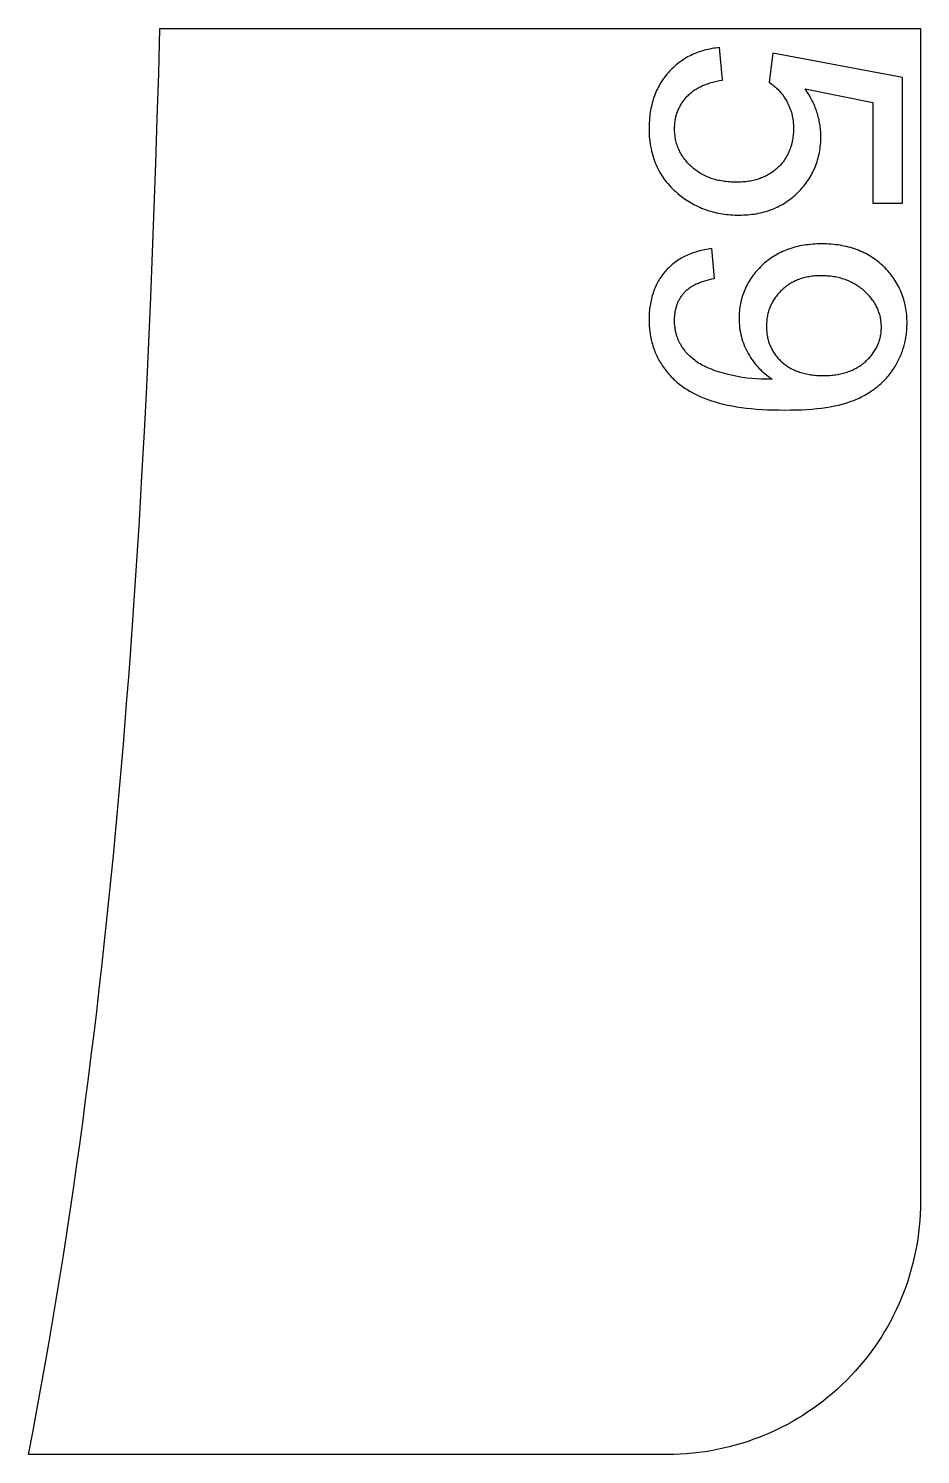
# Model space of a CAD drawing. Extents: x -8894 to -3022, y 6798 to 8329.
# Drawn here: x -4652.5 to -4476.1, y 6798.1 to 7080.1 of the extents above; entities that cross this region are included whole.
import ezdxf

# ---------------------------------------------------------------- set-up
doc = ezdxf.new("R2010")
doc.units = 0
doc.layers.add('LAYER_03', color=7, linetype='CONTINUOUS')
doc.layers.add('STEVILKE', color=7, linetype='CONTINUOUS')

msp = doc.modelspace()

# ---------------------------------------------------------------- linework, layer by layer
at = {"layer": 'LAYER_03'}
msp.add_lwpolyline([(-4526.06, 6798.07), (-4652.47, 6798.07), (-4651.63, 6802.43), (-4650.81, 6806.8), (-4650.01, 6811.17), (-4649.23, 6815.54), (-4648.46, 6819.92), (-4647.71, 6824.29), (-4646.98, 6828.67), (-4646.27, 6833.05), (-4645.58, 6837.43), (-4644.9, 6841.81), (-4644.24, 6846.19), (-4643.59, 6850.57), (-4642.96, 6854.96), (-4642.35, 6859.35), (-4641.75, 6863.73), (-4641.17, 6868.12), (-4640.6, 6872.52), (-4640.05, 6876.91), (-4639.51, 6881.3), (-4638.98, 6885.7), (-4638.47, 6890.09), (-4637.98, 6894.49), (-4637.49, 6898.89), (-4637.02, 6903.29), (-4636.57, 6907.69), (-4636.12, 6912.1), (-4635.69, 6916.5), (-4635.27, 6920.91), (-4634.86, 6925.31), (-4634.47, 6929.72), (-4634.08, 6934.13), (-4633.71, 6938.54), (-4633.35, 6942.95), (-4633, 6947.36), (-4632.66, 6951.77), (-4632.32, 6956.18), (-4631.69, 6965.01), (-4631.1, 6973.84), (-4630.55, 6982.68), (-4630.03, 6991.52), (-4629.54, 7000.36), (-4629.09, 7009.21), (-4628.67, 7018.06), (-4628.28, 7026.91), (-4627.92, 7035.76), (-4627.59, 7044.62), (-4627.28, 7053.48), (-4627, 7062.34), (-4626.73, 7071.2), (-4626.49, 7080.07), (-4476.06, 7080.07), (-4476.06, 6848.07, -0.414214)], format="xyb", close=True, dxfattribs=at)
at = {"layer": 'STEVILKE'}
for p, q in [((-4500.36, 7030.36), (-4500.6, 7030.26)), ((-4500.12, 7030.45), (-4500.36, 7030.36)), ((-4499.87, 7030.54), (-4500.12, 7030.45)), ((-4499.63, 7030.62), (-4499.87, 7030.54)), ((-4499.37, 7030.7), (-4499.63, 7030.62)), ((-4499.12, 7030.77), (-4499.37, 7030.7)), ((-4498.86, 7030.83), (-4499.12, 7030.77)), ((-4498.6, 7030.89), (-4498.86, 7030.83)), ((-4498.34, 7030.94), (-4498.6, 7030.89)), ((-4498.07, 7030.99), (-4498.34, 7030.94)), ((-4497.8, 7031.03), (-4498.07, 7030.99)), ((-4497.52, 7031.07), (-4497.8, 7031.03)), ((-4497.24, 7031.1), (-4497.52, 7031.07)), ((-4496.96, 7031.13), (-4497.24, 7031.1)), ((-4496.67, 7031.15), (-4496.96, 7031.13)), ((-4496.38, 7031.16), (-4496.67, 7031.15)), ((-4496.09, 7031.17), (-4496.38, 7031.16)), ((-4495.79, 7031.17), (-4496.09, 7031.17)), ((-4495.46, 7031.17), (-4495.79, 7031.17)), ((-4495.14, 7031.16), (-4495.46, 7031.17)), ((-4494.81, 7031.14), (-4495.14, 7031.16)), ((-4494.49, 7031.12), (-4494.81, 7031.14)), ((-4494.18, 7031.1), (-4494.49, 7031.12)), ((-4493.87, 7031.06), (-4494.18, 7031.1)), ((-4493.56, 7031.03), (-4493.87, 7031.06)), ((-4493.26, 7030.98), (-4493.56, 7031.03)), ((-4492.96, 7030.93), (-4493.26, 7030.98)), ((-4492.66, 7030.87), (-4492.96, 7030.93)), ((-4492.37, 7030.81), (-4492.66, 7030.87)), ((-4492.08, 7030.74), (-4492.37, 7030.81)), ((-4491.8, 7030.67), (-4492.08, 7030.74)), ((-4491.52, 7030.59), (-4491.8, 7030.67)), ((-4491.24, 7030.5), (-4491.52, 7030.59)), ((-4490.97, 7030.41), (-4491.24, 7030.5)), ((-4490.7, 7030.31), (-4490.97, 7030.41)), ((-4490.44, 7030.21), (-4490.7, 7030.31)), ((-4504.25, 7027.55), (-4504.41, 7027.36)), ((-4504.08, 7027.74), (-4504.25, 7027.55)), ((-4503.91, 7027.93), (-4504.08, 7027.74)), ((-4503.73, 7028.11), (-4503.91, 7027.93)), ((-4503.55, 7028.29), (-4503.73, 7028.11)), ((-4503.36, 7028.47), (-4503.55, 7028.29)), ((-4503.17, 7028.64), (-4503.36, 7028.47)), ((-4502.97, 7028.81), (-4503.17, 7028.64)), ((-4502.77, 7028.97), (-4502.97, 7028.81)), ((-4502.57, 7029.12), (-4502.77, 7028.97)), ((-4502.37, 7029.27), (-4502.57, 7029.12)), ((-4502.16, 7029.41), (-4502.37, 7029.27)), ((-4501.94, 7029.55), (-4502.16, 7029.41)), ((-4501.73, 7029.68), (-4501.94, 7029.55)), ((-4501.51, 7029.81), (-4501.73, 7029.68)), ((-4501.29, 7029.93), (-4501.51, 7029.81)), ((-4501.06, 7030.05), (-4501.29, 7029.93)), ((-4500.83, 7030.16), (-4501.06, 7030.05)), ((-4500.6, 7030.26), (-4500.83, 7030.16)), ((-4490.18, 7030.1), (-4490.44, 7030.21)), ((-4489.92, 7029.99), (-4490.18, 7030.1)), ((-4489.67, 7029.86), (-4489.92, 7029.99)), ((-4489.42, 7029.74), (-4489.67, 7029.86)), ((-4489.17, 7029.6), (-4489.42, 7029.74)), ((-4488.93, 7029.46), (-4489.17, 7029.6)), ((-4488.69, 7029.32), (-4488.93, 7029.46)), ((-4488.46, 7029.17), (-4488.69, 7029.32)), ((-4488.23, 7029.01), (-4488.46, 7029.17)), ((-4488, 7028.85), (-4488.23, 7029.01)), ((-4487.78, 7028.68), (-4488, 7028.85)), ((-4487.56, 7028.5), (-4487.78, 7028.68)), ((-4487.35, 7028.32), (-4487.56, 7028.5)), ((-4487.14, 7028.14), (-4487.35, 7028.32)), ((-4486.93, 7027.95), (-4487.14, 7028.14)), ((-4486.73, 7027.75), (-4486.93, 7027.95)), ((-4486.54, 7027.56), (-4486.73, 7027.75)), ((-4486.35, 7027.36), (-4486.54, 7027.56)), ((-4505.96, 7024.62), (-4506.04, 7024.4)), ((-4505.87, 7024.85), (-4505.96, 7024.62)), ((-4505.78, 7025.07), (-4505.87, 7024.85)), ((-4505.69, 7025.29), (-4505.78, 7025.07)), ((-4505.59, 7025.51), (-4505.69, 7025.29)), ((-4505.48, 7025.73), (-4505.59, 7025.51)), ((-4505.36, 7025.94), (-4505.48, 7025.73)), ((-4505.25, 7026.15), (-4505.36, 7025.94)), ((-4505.12, 7026.36), (-4505.25, 7026.15)), ((-4504.99, 7026.56), (-4505.12, 7026.36)), ((-4504.85, 7026.77), (-4504.99, 7026.56)), ((-4504.71, 7026.97), (-4504.85, 7026.77)), ((-4504.56, 7027.16), (-4504.71, 7026.97)), ((-4504.41, 7027.36), (-4504.56, 7027.16)), ((-4486.17, 7027.16), (-4486.35, 7027.36)), ((-4486, 7026.96), (-4486.17, 7027.16)), ((-4485.83, 7026.76), (-4486, 7026.96)), ((-4485.67, 7026.55), (-4485.83, 7026.76)), ((-4485.52, 7026.35), (-4485.67, 7026.55)), ((-4485.37, 7026.14), (-4485.52, 7026.35)), ((-4485.23, 7025.93), (-4485.37, 7026.14)), ((-4485.1, 7025.71), (-4485.23, 7025.93)), ((-4484.97, 7025.5), (-4485.1, 7025.71)), ((-4484.85, 7025.28), (-4484.97, 7025.5)), ((-4484.74, 7025.06), (-4484.85, 7025.28)), ((-4484.63, 7024.84), (-4484.74, 7025.06)), ((-4484.53, 7024.62), (-4484.63, 7024.84)), ((-4506.5, 7021.96), (-4506.52, 7021.71)), ((-4506.48, 7022.22), (-4506.5, 7021.96)), ((-4506.46, 7022.47), (-4506.48, 7022.22)), ((-4506.42, 7022.72), (-4506.46, 7022.47)), ((-4506.39, 7022.97), (-4506.42, 7022.72)), ((-4506.34, 7023.21), (-4506.39, 7022.97)), ((-4506.29, 7023.46), (-4506.34, 7023.21)), ((-4506.24, 7023.69), (-4506.29, 7023.46)), ((-4506.18, 7023.93), (-4506.24, 7023.69)), ((-4506.11, 7024.16), (-4506.18, 7023.93)), ((-4506.04, 7024.4), (-4506.11, 7024.16)), ((-4484.44, 7024.39), (-4484.53, 7024.62)), ((-4484.35, 7024.16), (-4484.44, 7024.39)), ((-4484.27, 7023.93), (-4484.35, 7024.16)), ((-4484.19, 7023.7), (-4484.27, 7023.93)), ((-4484.12, 7023.47), (-4484.19, 7023.7)), ((-4484.06, 7023.23), (-4484.12, 7023.47)), ((-4484, 7022.99), (-4484.06, 7023.23)), ((-4483.96, 7022.75), (-4484, 7022.99)), ((-4483.91, 7022.51), (-4483.96, 7022.75)), ((-4483.88, 7022.27), (-4483.91, 7022.51)), ((-4483.85, 7022.02), (-4483.88, 7022.27)), ((-4483.83, 7021.77), (-4483.85, 7022.02)), ((-4506.52, 7021.71), (-4506.53, 7021.45)), ((-4506.53, 7021.45), (-4506.53, 7021.18)), ((-4506.53, 7021.18), (-4506.53, 7020.92)), ((-4506.53, 7020.92), (-4506.52, 7020.66)), ((-4506.52, 7020.66), (-4506.5, 7020.4)), ((-4506.5, 7020.4), (-4506.48, 7020.14)), ((-4506.48, 7020.14), (-4506.46, 7019.89)), ((-4506.46, 7019.89), (-4506.42, 7019.64)), ((-4506.42, 7019.64), (-4506.39, 7019.39)), ((-4506.39, 7019.39), (-4506.34, 7019.15)), ((-4506.34, 7019.15), (-4506.29, 7018.91)), ((-4484.04, 7018.88), (-4483.99, 7019.11)), ((-4483.99, 7019.11), (-4483.94, 7019.34)), ((-4483.94, 7019.34), (-4483.9, 7019.57)), ((-4483.9, 7019.57), (-4483.87, 7019.81)), ((-4483.87, 7019.81), (-4483.84, 7020.04)), ((-4483.84, 7020.04), (-4483.82, 7020.28)), ((-4483.81, 7021.52), (-4483.83, 7021.77)), ((-4483.82, 7020.28), (-4483.81, 7020.52)), ((-4483.8, 7021.27), (-4483.81, 7021.52)), ((-4483.81, 7020.52), (-4483.8, 7020.77)), ((-4483.8, 7021.01), (-4483.8, 7021.27)), ((-4483.8, 7020.77), (-4483.8, 7021.01)), ((-4506.29, 7018.91), (-4506.24, 7018.67)), ((-4506.24, 7018.67), (-4506.18, 7018.43)), ((-4506.18, 7018.43), (-4506.11, 7018.2)), ((-4506.11, 7018.2), (-4506.04, 7017.97)), ((-4506.04, 7017.97), (-4505.96, 7017.75)), ((-4505.96, 7017.75), (-4505.87, 7017.52)), ((-4505.87, 7017.52), (-4505.78, 7017.3)), ((-4505.78, 7017.3), (-4505.69, 7017.09)), ((-4505.69, 7017.09), (-4505.59, 7016.87)), ((-4505.59, 7016.87), (-4505.48, 7016.66)), ((-4505.48, 7016.66), (-4505.36, 7016.45)), ((-4505.36, 7016.45), (-4505.25, 7016.25)), ((-4505.25, 7016.25), (-4505.12, 7016.04)), ((-4485.26, 7016.12), (-4485.13, 7016.32)), ((-4485.13, 7016.32), (-4485.01, 7016.52)), ((-4485.01, 7016.52), (-4484.89, 7016.72)), ((-4484.89, 7016.72), (-4484.78, 7016.93)), ((-4484.78, 7016.93), (-4484.67, 7017.14)), ((-4484.67, 7017.14), (-4484.57, 7017.35)), ((-4484.57, 7017.35), (-4484.48, 7017.56)), ((-4484.48, 7017.56), (-4484.39, 7017.77)), ((-4484.39, 7017.77), (-4484.31, 7017.99)), ((-4484.31, 7017.99), (-4484.23, 7018.21)), ((-4484.23, 7018.21), (-4484.16, 7018.43)), ((-4484.16, 7018.43), (-4484.1, 7018.65)), ((-4484.1, 7018.65), (-4484.04, 7018.88)), ((-4505.12, 7016.04), (-4504.99, 7015.84)), ((-4504.99, 7015.84), (-4504.85, 7015.65)), ((-4504.85, 7015.65), (-4504.71, 7015.45)), ((-4504.71, 7015.45), (-4504.56, 7015.26)), ((-4504.56, 7015.26), (-4504.41, 7015.07)), ((-4504.41, 7015.07), (-4504.25, 7014.89)), ((-4504.25, 7014.89), (-4504.08, 7014.71)), ((-4504.08, 7014.71), (-4503.91, 7014.53)), ((-4503.91, 7014.53), (-4503.73, 7014.35)), ((-4503.73, 7014.35), (-4503.55, 7014.18)), ((-4503.55, 7014.18), (-4503.36, 7014.01)), ((-4503.36, 7014.01), (-4503.17, 7013.85)), ((-4503.17, 7013.85), (-4502.97, 7013.69)), ((-4502.97, 7013.69), (-4502.77, 7013.54)), ((-4502.77, 7013.54), (-4502.56, 7013.39)), ((-4502.56, 7013.39), (-4502.35, 7013.25)), ((-4488.14, 7013.29), (-4487.92, 7013.44)), ((-4487.92, 7013.44), (-4487.71, 7013.59)), ((-4487.71, 7013.59), (-4487.5, 7013.75)), ((-4487.5, 7013.75), (-4487.29, 7013.91)), ((-4487.29, 7013.91), (-4487.09, 7014.08)), ((-4487.09, 7014.08), (-4486.9, 7014.25)), ((-4486.9, 7014.25), (-4486.71, 7014.43)), ((-4486.71, 7014.43), (-4486.52, 7014.6)), ((-4486.52, 7014.6), (-4486.34, 7014.79)), ((-4486.34, 7014.79), (-4486.17, 7014.97)), ((-4486.17, 7014.97), (-4486, 7015.15)), ((-4486, 7015.15), (-4485.84, 7015.34)), ((-4485.84, 7015.34), (-4485.69, 7015.53)), ((-4485.69, 7015.53), (-4485.54, 7015.73)), ((-4485.54, 7015.73), (-4485.4, 7015.92)), ((-4485.4, 7015.92), (-4485.26, 7016.12)), ((-4502.35, 7013.25), (-4502.13, 7013.11)), ((-4502.13, 7013.11), (-4501.91, 7012.98)), ((-4501.91, 7012.98), (-4501.69, 7012.85)), ((-4501.69, 7012.85), (-4501.46, 7012.73)), ((-4501.46, 7012.73), (-4501.22, 7012.62)), ((-4501.22, 7012.62), (-4500.99, 7012.51)), ((-4500.99, 7012.51), (-4500.74, 7012.4)), ((-4500.74, 7012.4), (-4500.5, 7012.3)), ((-4500.5, 7012.3), (-4500.25, 7012.21)), ((-4500.25, 7012.21), (-4499.99, 7012.12)), ((-4499.99, 7012.12), (-4499.73, 7012.04)), ((-4499.73, 7012.04), (-4499.46, 7011.96)), ((-4499.46, 7011.96), (-4499.19, 7011.89)), ((-4499.19, 7011.89), (-4498.92, 7011.82)), ((-4498.92, 7011.82), (-4498.64, 7011.76)), ((-4498.64, 7011.76), (-4498.36, 7011.7)), ((-4498.36, 7011.7), (-4498.07, 7011.65)), ((-4498.07, 7011.65), (-4497.78, 7011.61)), ((-4497.78, 7011.61), (-4497.48, 7011.57)), ((-4497.48, 7011.57), (-4497.18, 7011.53)), ((-4497.18, 7011.53), (-4496.88, 7011.5)), ((-4496.88, 7011.5), (-4496.57, 7011.48)), ((-4496.57, 7011.48), (-4496.25, 7011.46)), ((-4496.25, 7011.46), (-4495.93, 7011.45)), ((-4495.93, 7011.45), (-4495.28, 7011.44)), ((-4495.28, 7011.44), (-4494.63, 7011.45)), ((-4494.63, 7011.45), (-4494.31, 7011.46)), ((-4494.31, 7011.46), (-4494, 7011.48)), ((-4494, 7011.48), (-4493.68, 7011.51)), ((-4493.68, 7011.51), (-4493.38, 7011.54)), ((-4493.38, 7011.54), (-4493.08, 7011.57)), ((-4493.08, 7011.57), (-4492.78, 7011.61)), ((-4492.78, 7011.61), (-4492.48, 7011.66)), ((-4492.48, 7011.66), (-4492.19, 7011.71)), ((-4492.19, 7011.71), (-4491.91, 7011.77)), ((-4491.91, 7011.77), (-4491.63, 7011.83)), ((-4491.63, 7011.83), (-4491.35, 7011.9)), ((-4491.35, 7011.9), (-4491.08, 7011.97)), ((-4491.08, 7011.97), (-4490.81, 7012.05)), ((-4490.81, 7012.05), (-4490.54, 7012.14)), ((-4490.54, 7012.14), (-4490.28, 7012.23)), ((-4490.28, 7012.23), (-4490.03, 7012.33)), ((-4490.03, 7012.33), (-4489.78, 7012.43)), ((-4489.78, 7012.43), (-4489.53, 7012.53)), ((-4489.53, 7012.53), (-4489.29, 7012.65)), ((-4489.29, 7012.65), (-4489.05, 7012.77)), ((-4489.05, 7012.77), (-4488.81, 7012.89)), ((-4488.81, 7012.89), (-4488.58, 7013.02)), ((-4488.58, 7013.02), (-4488.36, 7013.15)), ((-4488.36, 7013.15), (-4488.14, 7013.29))]:
    msp.add_line(p, q, dxfattribs=at)
for points in [[(-4515.8, 7076.3), (-4516.19, 7076.25), (-4516.58, 7076.21), (-4516.96, 7076.15), (-4517.34, 7076.09), (-4517.71, 7076.01), (-4518.08, 7075.94), (-4518.44, 7075.85), (-4518.8, 7075.76), (-4519.15, 7075.66), (-4519.5, 7075.55), (-4519.84, 7075.44), (-4520.18, 7075.32), (-4520.51, 7075.19), (-4520.84, 7075.05), (-4521.16, 7074.91), (-4521.48, 7074.76), (-4521.8, 7074.6), (-4522.11, 7074.44), (-4522.41, 7074.26), (-4522.71, 7074.09), (-4523, 7073.9), (-4523.29, 7073.71), (-4523.58, 7073.5), (-4523.86, 7073.3), (-4524.13, 7073.08), (-4524.4, 7072.86), (-4524.67, 7072.63), (-4524.93, 7072.39), (-4525.19, 7072.15), (-4525.44, 7071.9), (-4525.68, 7071.64), (-4525.92, 7071.37), (-4526.16, 7071.1), (-4526.38, 7070.82), (-4526.6, 7070.54), (-4526.82, 7070.25), (-4527.02, 7069.96), (-4527.22, 7069.67), (-4527.41, 7069.37), (-4527.59, 7069.06), (-4527.77, 7068.75), (-4527.94, 7068.43), (-4528.1, 7068.11), (-4528.25, 7067.79), (-4528.39, 7067.46), (-4528.53, 7067.12), (-4528.66, 7066.78), (-4528.79, 7066.43), (-4528.9, 7066.08), (-4529.01, 7065.73), (-4529.11, 7065.37), (-4529.2, 7065), (-4529.29, 7064.63), (-4529.37, 7064.26), (-4529.44, 7063.88), (-4529.5, 7063.5), (-4529.56, 7063.11), (-4529.61, 7062.71), (-4529.65, 7062.31), (-4529.68, 7061.91), (-4529.71, 7061.5), (-4529.73, 7061.09), (-4529.74, 7060.67), (-4529.74, 7060.24), (-4529.73, 7059.73), (-4529.72, 7059.22), (-4529.69, 7058.72), (-4529.65, 7058.22), (-4529.59, 7057.73), (-4529.53, 7057.25), (-4529.45, 7056.77), (-4529.36, 7056.3), (-4529.26, 7055.84), (-4529.15, 7055.39), (-4529.02, 7054.94), (-4528.89, 7054.5), (-4528.74, 7054.07), (-4528.58, 7053.64), (-4528.41, 7053.22), (-4528.22, 7052.8), (-4528.03, 7052.4), (-4527.82, 7052), (-4527.6, 7051.61), (-4527.37, 7051.22), (-4527.13, 7050.84), (-4526.87, 7050.47), (-4526.61, 7050.1), (-4526.33, 7049.74), (-4526.04, 7049.39), (-4525.73, 7049.05), (-4525.42, 7048.71), (-4525.1, 7048.38), (-4524.76, 7048.05), (-4524.41, 7047.74), (-4524.05, 7047.43), (-4523.67, 7047.12), (-4523.36, 7046.88), (-4523.05, 7046.64), (-4522.73, 7046.41), (-4522.41, 7046.19), (-4522.08, 7045.98), (-4521.76, 7045.78), (-4521.42, 7045.58), (-4521.09, 7045.39), (-4520.75, 7045.21), (-4520.4, 7045.04), (-4520.06, 7044.87), (-4519.71, 7044.71), (-4519.35, 7044.56), (-4519, 7044.42), (-4518.64, 7044.28), (-4518.27, 7044.16), (-4517.9, 7044.04), (-4517.53, 7043.92), (-4517.16, 7043.82), (-4516.78, 7043.72), (-4516.39, 7043.64), (-4516.01, 7043.55), (-4515.62, 7043.48), (-4515.22, 7043.41), (-4514.83, 7043.36), (-4514.43, 7043.31), (-4514.02, 7043.26), (-4513.62, 7043.23), (-4513.2, 7043.2), (-4512.79, 7043.18), (-4512.37, 7043.17), (-4511.95, 7043.17), (-4511.51, 7043.17), (-4511.07, 7043.19), (-4510.64, 7043.21), (-4510.21, 7043.24), (-4509.79, 7043.28), (-4509.37, 7043.33), (-4508.96, 7043.38), (-4508.55, 7043.45), (-4508.15, 7043.52), (-4507.75, 7043.61), (-4507.36, 7043.7), (-4506.97, 7043.8), (-4506.59, 7043.91), (-4506.21, 7044.03), (-4505.84, 7044.16), (-4505.47, 7044.29), (-4505.11, 7044.44), (-4504.75, 7044.59), (-4504.4, 7044.75), (-4504.06, 7044.93), (-4503.71, 7045.11), (-4503.38, 7045.29), (-4503.05, 7045.49), (-4502.72, 7045.7), (-4502.4, 7045.91), (-4502.08, 7046.14), (-4501.77, 7046.37), (-4501.47, 7046.61), (-4501.16, 7046.86), (-4500.87, 7047.12), (-4500.58, 7047.39), (-4500.29, 7047.67), (-4500.01, 7047.95), (-4499.74, 7048.24), (-4499.48, 7048.53), (-4499.23, 7048.82), (-4498.99, 7049.12), (-4498.75, 7049.43), (-4498.53, 7049.73), (-4498.31, 7050.04), (-4498.1, 7050.36), (-4497.9, 7050.68), (-4497.71, 7051), (-4497.53, 7051.33), (-4497.36, 7051.66), (-4497.19, 7051.99), (-4497.04, 7052.33), (-4496.89, 7052.68), (-4496.76, 7053.02), (-4496.63, 7053.38), (-4496.51, 7053.73), (-4496.4, 7054.09), (-4496.29, 7054.45), (-4496.2, 7054.82), (-4496.12, 7055.19), (-4496.04, 7055.57), (-4495.98, 7055.94), (-4495.92, 7056.33), (-4495.87, 7056.71), (-4495.83, 7057.11), (-4495.8, 7057.5), (-4495.78, 7057.9), (-4495.76, 7058.3), (-4495.76, 7058.71), (-4495.76, 7059.02), (-4495.77, 7059.33), (-4495.79, 7059.63), (-4495.81, 7059.94), (-4495.84, 7060.24), (-4495.87, 7060.55), (-4495.91, 7060.85), (-4495.96, 7061.15), (-4496.01, 7061.45), (-4496.07, 7061.76), (-4496.13, 7062.06), (-4496.2, 7062.35), (-4496.28, 7062.65), (-4496.36, 7062.95), (-4496.45, 7063.25), (-4496.54, 7063.54), (-4496.64, 7063.84), (-4496.75, 7064.13), (-4496.86, 7064.42), (-4496.98, 7064.71), (-4497.11, 7065.01), (-4497.24, 7065.3), (-4497.38, 7065.59), (-4497.52, 7065.87), (-4497.67, 7066.16), (-4497.83, 7066.45), (-4498.16, 7067.02), (-4498.52, 7067.59), (-4498.89, 7068.15), (-4485.47, 7065.46), (-4485.47, 7045.52), (-4479.6, 7045.52), (-4479.6, 7070.37), (-4505.27, 7075.21), (-4506.02, 7069.45), (-4505.75, 7069.27), (-4505.49, 7069.09), (-4505.24, 7068.9), (-4504.99, 7068.7), (-4504.75, 7068.49), (-4504.52, 7068.28), (-4504.29, 7068.06), (-4504.07, 7067.83), (-4503.86, 7067.59), (-4503.65, 7067.34), (-4503.44, 7067.09), (-4503.25, 7066.83), (-4503.06, 7066.56), (-4502.87, 7066.28), (-4502.7, 7065.99), (-4502.52, 7065.7), (-4502.36, 7065.4), (-4502.21, 7065.09), (-4502.07, 7064.78), (-4501.94, 7064.47), (-4501.81, 7064.15), (-4501.7, 7063.83), (-4501.6, 7063.5), (-4501.51, 7063.17), (-4501.44, 7062.83), (-4501.37, 7062.49), (-4501.31, 7062.14), (-4501.26, 7061.79), (-4501.23, 7061.44), (-4501.2, 7061.08), (-4501.18, 7060.71), (-4501.18, 7060.35), (-4501.18, 7060.05), (-4501.19, 7059.76), (-4501.2, 7059.47), (-4501.23, 7059.18), (-4501.25, 7058.9), (-4501.28, 7058.62), (-4501.32, 7058.35), (-4501.37, 7058.07), (-4501.42, 7057.81), (-4501.47, 7057.54), (-4501.54, 7057.28), (-4501.6, 7057.02), (-4501.68, 7056.77), (-4501.76, 7056.52), (-4501.84, 7056.27), (-4501.94, 7056.03), (-4502.03, 7055.79), (-4502.14, 7055.55), (-4502.25, 7055.32), (-4502.36, 7055.09), (-4502.48, 7054.87), (-4502.61, 7054.65), (-4502.75, 7054.43), (-4502.88, 7054.21), (-4503.03, 7054), (-4503.18, 7053.8), (-4503.34, 7053.59), (-4503.5, 7053.39), (-4503.67, 7053.19), (-4503.84, 7053), (-4504.03, 7052.81), (-4504.21, 7052.63), (-4504.4, 7052.44), (-4504.6, 7052.27), (-4504.8, 7052.1), (-4505, 7051.93), (-4505.21, 7051.78), (-4505.43, 7051.62), (-4505.64, 7051.48), (-4505.87, 7051.34), (-4506.09, 7051.2), (-4506.32, 7051.07), (-4506.56, 7050.95), (-4506.8, 7050.83), (-4507.04, 7050.72), (-4507.29, 7050.61), (-4507.54, 7050.51), (-4507.8, 7050.41), (-4508.06, 7050.33), (-4508.33, 7050.24), (-4508.59, 7050.16), (-4508.87, 7050.09), (-4509.15, 7050.03), (-4509.43, 7049.97), (-4509.72, 7049.91), (-4510.01, 7049.86), (-4510.3, 7049.82), (-4510.6, 7049.78), (-4510.91, 7049.75), (-4511.22, 7049.72), (-4511.53, 7049.7), (-4511.85, 7049.69), (-4512.17, 7049.68), (-4512.49, 7049.68), (-4512.84, 7049.68), (-4513.18, 7049.69), (-4513.51, 7049.7), (-4513.84, 7049.73), (-4514.17, 7049.75), (-4514.49, 7049.79), (-4514.81, 7049.82), (-4515.12, 7049.87), (-4515.43, 7049.92), (-4515.73, 7049.98), (-4516.03, 7050.04), (-4516.33, 7050.11), (-4516.62, 7050.18), (-4516.91, 7050.26), (-4517.19, 7050.35), (-4517.47, 7050.44), (-4517.74, 7050.54), (-4518.02, 7050.65), (-4518.28, 7050.76), (-4518.54, 7050.88), (-4518.8, 7051), (-4519.05, 7051.13), (-4519.3, 7051.26), (-4519.55, 7051.4), (-4519.79, 7051.55), (-4520.03, 7051.7), (-4520.26, 7051.86), (-4520.49, 7052.03), (-4520.71, 7052.2), (-4520.93, 7052.37), (-4521.14, 7052.56), (-4521.36, 7052.75), (-4521.56, 7052.94), (-4521.76, 7053.13), (-4521.95, 7053.33), (-4522.14, 7053.53), (-4522.32, 7053.74), (-4522.49, 7053.94), (-4522.66, 7054.15), (-4522.82, 7054.36), (-4522.97, 7054.58), (-4523.12, 7054.8), (-4523.26, 7055.02), (-4523.39, 7055.24), (-4523.52, 7055.46), (-4523.64, 7055.69), (-4523.75, 7055.92), (-4523.86, 7056.15), (-4523.96, 7056.39), (-4524.06, 7056.63), (-4524.14, 7056.87), (-4524.23, 7057.11), (-4524.3, 7057.36), (-4524.37, 7057.61), (-4524.43, 7057.86), (-4524.49, 7058.11), (-4524.54, 7058.37), (-4524.58, 7058.63), (-4524.61, 7058.89), (-4524.64, 7059.16), (-4524.67, 7059.42), (-4524.68, 7059.69), (-4524.69, 7059.97), (-4524.7, 7060.24), (-4524.69, 7060.47), (-4524.69, 7060.7), (-4524.67, 7060.92), (-4524.66, 7061.15), (-4524.64, 7061.37), (-4524.61, 7061.59), (-4524.58, 7061.8), (-4524.55, 7062.02), (-4524.51, 7062.23), (-4524.46, 7062.44), (-4524.42, 7062.65), (-4524.36, 7062.85), (-4524.3, 7063.06), (-4524.24, 7063.26), (-4524.18, 7063.46), (-4524.1, 7063.66), (-4524.03, 7063.85), (-4523.95, 7064.04), (-4523.86, 7064.24), (-4523.77, 7064.43), (-4523.68, 7064.61), (-4523.58, 7064.8), (-4523.47, 7064.98), (-4523.36, 7065.16), (-4523.25, 7065.34), (-4523.13, 7065.52), (-4523.01, 7065.69), (-4522.88, 7065.86), (-4522.75, 7066.03), (-4522.61, 7066.2), (-4522.47, 7066.37), (-4522.33, 7066.53), (-4522.18, 7066.69), (-4522.02, 7066.85), (-4521.86, 7067), (-4521.7, 7067.15), (-4521.53, 7067.3), (-4521.36, 7067.44), (-4521.18, 7067.58), (-4521, 7067.72), (-4520.81, 7067.85), (-4520.62, 7067.98), (-4520.42, 7068.1), (-4520.22, 7068.22), (-4520.02, 7068.34), (-4519.81, 7068.45), (-4519.59, 7068.56), (-4519.37, 7068.67), (-4519.15, 7068.77), (-4518.92, 7068.87), (-4518.69, 7068.96), (-4518.45, 7069.05), (-4518.21, 7069.14), (-4517.97, 7069.22), (-4517.72, 7069.3), (-4517.46, 7069.38), (-4517.2, 7069.45), (-4516.94, 7069.52), (-4516.39, 7069.65), (-4515.83, 7069.76), (-4515.25, 7069.85)], [(-4517.33, 7036.56), (-4517.7, 7036.51), (-4518.06, 7036.45), (-4518.42, 7036.39), (-4518.77, 7036.32), (-4519.11, 7036.25), (-4519.45, 7036.17), (-4519.79, 7036.09), (-4520.12, 7036), (-4520.44, 7035.9), (-4520.76, 7035.8), (-4521.08, 7035.69), (-4521.38, 7035.58), (-4521.69, 7035.46), (-4521.99, 7035.33), (-4522.28, 7035.2), (-4522.57, 7035.06), (-4522.85, 7034.92), (-4523.13, 7034.77), (-4523.4, 7034.62), (-4523.67, 7034.46), (-4523.94, 7034.29), (-4524.19, 7034.12), (-4524.45, 7033.95), (-4524.69, 7033.76), (-4524.93, 7033.57), (-4525.17, 7033.38), (-4525.4, 7033.18), (-4525.63, 7032.97), (-4525.85, 7032.76), (-4526.07, 7032.54), (-4526.28, 7032.32), (-4526.49, 7032.09), (-4526.69, 7031.86), (-4526.88, 7031.62), (-4527.07, 7031.38), (-4527.25, 7031.13), (-4527.42, 7030.88), (-4527.59, 7030.62), (-4527.75, 7030.36), (-4527.91, 7030.1), (-4528.06, 7029.83), (-4528.2, 7029.56), (-4528.34, 7029.28), (-4528.47, 7029), (-4528.59, 7028.72), (-4528.71, 7028.43), (-4528.82, 7028.14), (-4528.93, 7027.84), (-4529.02, 7027.54), (-4529.12, 7027.23), (-4529.2, 7026.92), (-4529.28, 7026.61), (-4529.36, 7026.29), (-4529.42, 7025.97), (-4529.48, 7025.64), (-4529.54, 7025.31), (-4529.58, 7024.98), (-4529.63, 7024.64), (-4529.66, 7024.29), (-4529.69, 7023.95), (-4529.71, 7023.59), (-4529.73, 7023.24), (-4529.74, 7022.88), (-4529.74, 7022.51), (-4529.73, 7021.83), (-4529.71, 7021.49), (-4529.69, 7021.16), (-4529.67, 7020.82), (-4529.64, 7020.49), (-4529.6, 7020.17), (-4529.55, 7019.84), (-4529.51, 7019.52), (-4529.45, 7019.2), (-4529.39, 7018.88), (-4529.32, 7018.57), (-4529.25, 7018.26), (-4529.17, 7017.95), (-4529.09, 7017.65), (-4529, 7017.35), (-4528.9, 7017.05), (-4528.8, 7016.75), (-4528.69, 7016.46), (-4528.58, 7016.16), (-4528.46, 7015.88), (-4528.34, 7015.59), (-4528.21, 7015.31), (-4528.07, 7015.03), (-4527.93, 7014.75), (-4527.78, 7014.47), (-4527.63, 7014.2), (-4527.47, 7013.93), (-4527.3, 7013.67), (-4527.13, 7013.4), (-4526.96, 7013.14), (-4526.77, 7012.88), (-4526.59, 7012.63), (-4526.39, 7012.38), (-4526.19, 7012.13), (-4525.99, 7011.89), (-4525.78, 7011.65), (-4525.57, 7011.42), (-4525.35, 7011.19), (-4525.12, 7010.96), (-4524.89, 7010.74), (-4524.66, 7010.52), (-4524.42, 7010.3), (-4524.17, 7010.09), (-4523.92, 7009.88), (-4523.66, 7009.68), (-4523.4, 7009.48), (-4523.13, 7009.28), (-4522.86, 7009.09), (-4522.58, 7008.91), (-4522.3, 7008.72), (-4522.01, 7008.54), (-4521.72, 7008.37), (-4521.42, 7008.2), (-4520.8, 7007.87), (-4520.17, 7007.55), (-4519.51, 7007.25), (-4518.83, 7006.97), (-4518.13, 7006.7), (-4517.41, 7006.45), (-4516.66, 7006.21), (-4515.87, 7005.99), (-4515.05, 7005.79), (-4514.21, 7005.6), (-4513.33, 7005.43), (-4512.42, 7005.28), (-4511.48, 7005.14), (-4510.52, 7005.02), (-4509.52, 7004.91), (-4508.49, 7004.82), (-4507.43, 7004.75), (-4506.34, 7004.69), (-4505.22, 7004.65), (-4504.06, 7004.63), (-4502.88, 7004.62), (-4501.75, 7004.63), (-4500.65, 7004.65), (-4499.58, 7004.69), (-4498.55, 7004.75), (-4497.56, 7004.82), (-4496.59, 7004.91), (-4495.66, 7005.02), (-4494.77, 7005.14), (-4493.9, 7005.28), (-4493.08, 7005.44), (-4492.28, 7005.61), (-4491.52, 7005.8), (-4490.8, 7006), (-4490.45, 7006.11), (-4490.11, 7006.22), (-4489.77, 7006.34), (-4489.45, 7006.46), (-4489.13, 7006.59), (-4488.82, 7006.72), (-4488.22, 7006.99), (-4487.64, 7007.27), (-4487.08, 7007.57), (-4486.53, 7007.89), (-4486.27, 7008.05), (-4486.01, 7008.22), (-4485.75, 7008.39), (-4485.49, 7008.56), (-4485.25, 7008.74), (-4485, 7008.92), (-4484.76, 7009.11), (-4484.52, 7009.3), (-4484.29, 7009.49), (-4484.07, 7009.69), (-4483.84, 7009.89), (-4483.62, 7010.09), (-4483.41, 7010.3), (-4483.2, 7010.52), (-4482.99, 7010.73), (-4482.79, 7010.95), (-4482.6, 7011.18), (-4482.4, 7011.4), (-4482.22, 7011.64), (-4482.03, 7011.87), (-4481.85, 7012.11), (-4481.68, 7012.35), (-4481.51, 7012.6), (-4481.34, 7012.85), (-4481.02, 7013.36), (-4480.87, 7013.62), (-4480.73, 7013.87), (-4480.59, 7014.13), (-4480.45, 7014.39), (-4480.32, 7014.66), (-4480.19, 7014.92), (-4480.07, 7015.19), (-4479.96, 7015.46), (-4479.85, 7015.73), (-4479.74, 7016), (-4479.64, 7016.27), (-4479.55, 7016.54), (-4479.46, 7016.82), (-4479.37, 7017.1), (-4479.29, 7017.38), (-4479.22, 7017.66), (-4479.15, 7017.94), (-4479.09, 7018.23), (-4479.03, 7018.51), (-4478.97, 7018.8), (-4478.93, 7019.09), (-4478.88, 7019.38), (-4478.84, 7019.67), (-4478.81, 7019.97), (-4478.78, 7020.26), (-4478.76, 7020.56), (-4478.73, 7021.16), (-4478.72, 7021.76), (-4478.72, 7022.18), (-4478.74, 7022.6), (-4478.76, 7023.01), (-4478.79, 7023.42), (-4478.83, 7023.82), (-4478.88, 7024.21), (-4478.94, 7024.61), (-4479.01, 7025), (-4479.08, 7025.38), (-4479.17, 7025.76), (-4479.27, 7026.14), (-4479.37, 7026.51), (-4479.48, 7026.87), (-4479.6, 7027.23), (-4479.74, 7027.59), (-4479.88, 7027.95), (-4480.03, 7028.29), (-4480.18, 7028.64), (-4480.35, 7028.98), (-4480.53, 7029.31), (-4480.71, 7029.64), (-4480.91, 7029.97), (-4481.11, 7030.29), (-4481.32, 7030.61), (-4481.55, 7030.92), (-4481.78, 7031.23), (-4482.02, 7031.54), (-4482.27, 7031.84), (-4482.52, 7032.13), (-4482.79, 7032.42), (-4483.07, 7032.71), (-4483.35, 7032.99), (-4483.65, 7033.27), (-4483.94, 7033.54), (-4484.25, 7033.8), (-4484.56, 7034.04), (-4484.87, 7034.29), (-4485.2, 7034.52), (-4485.52, 7034.74), (-4485.86, 7034.95), (-4486.19, 7035.16), (-4486.54, 7035.36), (-4486.89, 7035.55), (-4487.25, 7035.73), (-4487.61, 7035.9), (-4487.98, 7036.06), (-4488.35, 7036.21), (-4488.73, 7036.36), (-4489.11, 7036.49), (-4489.51, 7036.62), (-4489.9, 7036.74), (-4490.31, 7036.85), (-4490.71, 7036.95), (-4491.13, 7037.04), (-4491.55, 7037.12), (-4491.97, 7037.2), (-4492.41, 7037.26), (-4492.84, 7037.32), (-4493.29, 7037.37), (-4493.73, 7037.41), (-4494.19, 7037.44), (-4494.65, 7037.46), (-4495.12, 7037.47), (-4495.59, 7037.48), (-4496.05, 7037.47), (-4496.5, 7037.46), (-4496.94, 7037.44), (-4497.38, 7037.41), (-4497.82, 7037.37), (-4498.25, 7037.32), (-4498.67, 7037.27), (-4499.09, 7037.21), (-4499.5, 7037.14), (-4499.91, 7037.06), (-4500.31, 7036.97), (-4500.71, 7036.87), (-4501.1, 7036.77), (-4501.48, 7036.65), (-4501.86, 7036.53), (-4502.23, 7036.4), (-4502.6, 7036.26), (-4502.97, 7036.12), (-4503.32, 7035.96), (-4503.67, 7035.8), (-4504.02, 7035.63), (-4504.36, 7035.45), (-4504.69, 7035.26), (-4505.02, 7035.06), (-4505.34, 7034.85), (-4505.66, 7034.64), (-4505.97, 7034.42), (-4506.28, 7034.19), (-4506.58, 7033.95), (-4506.88, 7033.7), (-4507.17, 7033.45), (-4507.45, 7033.18), (-4507.73, 7032.91), (-4507.99, 7032.64), (-4508.25, 7032.36), (-4508.5, 7032.08), (-4508.75, 7031.79), (-4508.98, 7031.5), (-4509.2, 7031.21), (-4509.42, 7030.91), (-4509.62, 7030.61), (-4509.82, 7030.31), (-4510.01, 7030), (-4510.19, 7029.69), (-4510.36, 7029.38), (-4510.53, 7029.06), (-4510.68, 7028.74), (-4510.82, 7028.41), (-4510.96, 7028.08), (-4511.09, 7027.75), (-4511.21, 7027.41), (-4511.32, 7027.07), (-4511.42, 7026.72), (-4511.51, 7026.37), (-4511.59, 7026.02), (-4511.67, 7025.67), (-4511.73, 7025.31), (-4511.79, 7024.94), (-4511.84, 7024.58), (-4511.88, 7024.2), (-4511.91, 7023.83), (-4511.93, 7023.45), (-4511.94, 7023.07), (-4511.95, 7022.68), (-4511.94, 7022.22), (-4511.92, 7021.76), (-4511.88, 7021.31), (-4511.83, 7020.86), (-4511.77, 7020.41), (-4511.69, 7019.97), (-4511.6, 7019.53), (-4511.49, 7019.1), (-4511.37, 7018.67), (-4511.24, 7018.25), (-4511.09, 7017.83), (-4510.92, 7017.41), (-4510.74, 7017), (-4510.55, 7016.59), (-4510.35, 7016.18), (-4510.13, 7015.78), (-4509.89, 7015.39), (-4509.65, 7015.01), (-4509.4, 7014.63), (-4509.14, 7014.27), (-4508.88, 7013.92), (-4508.6, 7013.58), (-4508.32, 7013.25), (-4508.02, 7012.93), (-4507.72, 7012.62), (-4507.41, 7012.32), (-4507.09, 7012.04), (-4506.77, 7011.76), (-4506.43, 7011.49), (-4506.09, 7011.24), (-4505.73, 7010.99), (-4505.37, 7010.75), (-4506.09, 7010.73), (-4506.6, 7010.72), (-4507.55, 7010.74), (-4508.5, 7010.78), (-4509.44, 7010.85), (-4510.38, 7010.95), (-4511.32, 7011.08), (-4512.25, 7011.24), (-4513.17, 7011.43), (-4514.1, 7011.64), (-4514.99, 7011.88), (-4515.84, 7012.13), (-4516.64, 7012.39), (-4517.03, 7012.53), (-4517.4, 7012.67), (-4517.76, 7012.82), (-4518.1, 7012.96), (-4518.44, 7013.12), (-4518.76, 7013.27), (-4519.08, 7013.43), (-4519.38, 7013.59), (-4519.66, 7013.76), (-4519.94, 7013.92), (-4520.21, 7014.1), (-4520.47, 7014.28), (-4520.72, 7014.46), (-4520.97, 7014.65), (-4521.21, 7014.85), (-4521.44, 7015.05), (-4521.67, 7015.26), (-4521.89, 7015.48), (-4522.1, 7015.7), (-4522.31, 7015.93), (-4522.51, 7016.16), (-4522.7, 7016.4), (-4522.88, 7016.65), (-4523.06, 7016.9), (-4523.24, 7017.15), (-4523.4, 7017.42), (-4523.48, 7017.55), (-4523.56, 7017.69), (-4523.63, 7017.82), (-4523.7, 7017.96), (-4523.77, 7018.1), (-4523.84, 7018.24), (-4523.91, 7018.38), (-4523.97, 7018.53), (-4524.03, 7018.67), (-4524.08, 7018.82), (-4524.14, 7018.97), (-4524.19, 7019.11), (-4524.24, 7019.26), (-4524.29, 7019.42), (-4524.33, 7019.57), (-4524.37, 7019.72), (-4524.45, 7020.04), (-4524.51, 7020.35), (-4524.57, 7020.68), (-4524.61, 7021.01), (-4524.65, 7021.34), (-4524.68, 7021.68), (-4524.69, 7022.03), (-4524.7, 7022.38), (-4524.69, 7022.58), (-4524.69, 7022.79), (-4524.68, 7022.99), (-4524.67, 7023.19), (-4524.65, 7023.38), (-4524.63, 7023.57), (-4524.61, 7023.77), (-4524.58, 7023.96), (-4524.55, 7024.14), (-4524.51, 7024.33), (-4524.47, 7024.51), (-4524.43, 7024.69), (-4524.39, 7024.87), (-4524.34, 7025.04), (-4524.28, 7025.21), (-4524.23, 7025.38), (-4524.17, 7025.55), (-4524.1, 7025.72), (-4524.03, 7025.88), (-4523.96, 7026.04), (-4523.89, 7026.2), (-4523.81, 7026.36), (-4523.73, 7026.51), (-4523.64, 7026.67), (-4523.55, 7026.81), (-4523.46, 7026.96), (-4523.36, 7027.11), (-4523.26, 7027.25), (-4523.16, 7027.39), (-4523.05, 7027.53), (-4522.94, 7027.66), (-4522.82, 7027.8), (-4522.7, 7027.93), (-4522.58, 7028.06), (-4522.45, 7028.18), (-4522.32, 7028.3), (-4522.18, 7028.42), (-4522.04, 7028.54), (-4521.89, 7028.66), (-4521.74, 7028.77), (-4521.59, 7028.88), (-4521.43, 7028.98), (-4521.26, 7029.09), (-4521.09, 7029.19), (-4520.92, 7029.29), (-4520.74, 7029.38), (-4520.56, 7029.48), (-4520.38, 7029.57), (-4520.18, 7029.66), (-4519.99, 7029.74), (-4519.79, 7029.83), (-4519.59, 7029.91), (-4519.38, 7029.98), (-4519.16, 7030.06), (-4518.72, 7030.2), (-4518.27, 7030.33), (-4517.79, 7030.45), (-4517.3, 7030.56), (-4516.79, 7030.66)]]:
    msp.add_lwpolyline(points, close=True, dxfattribs=at)

doc.saveas('drawing.dxf')
